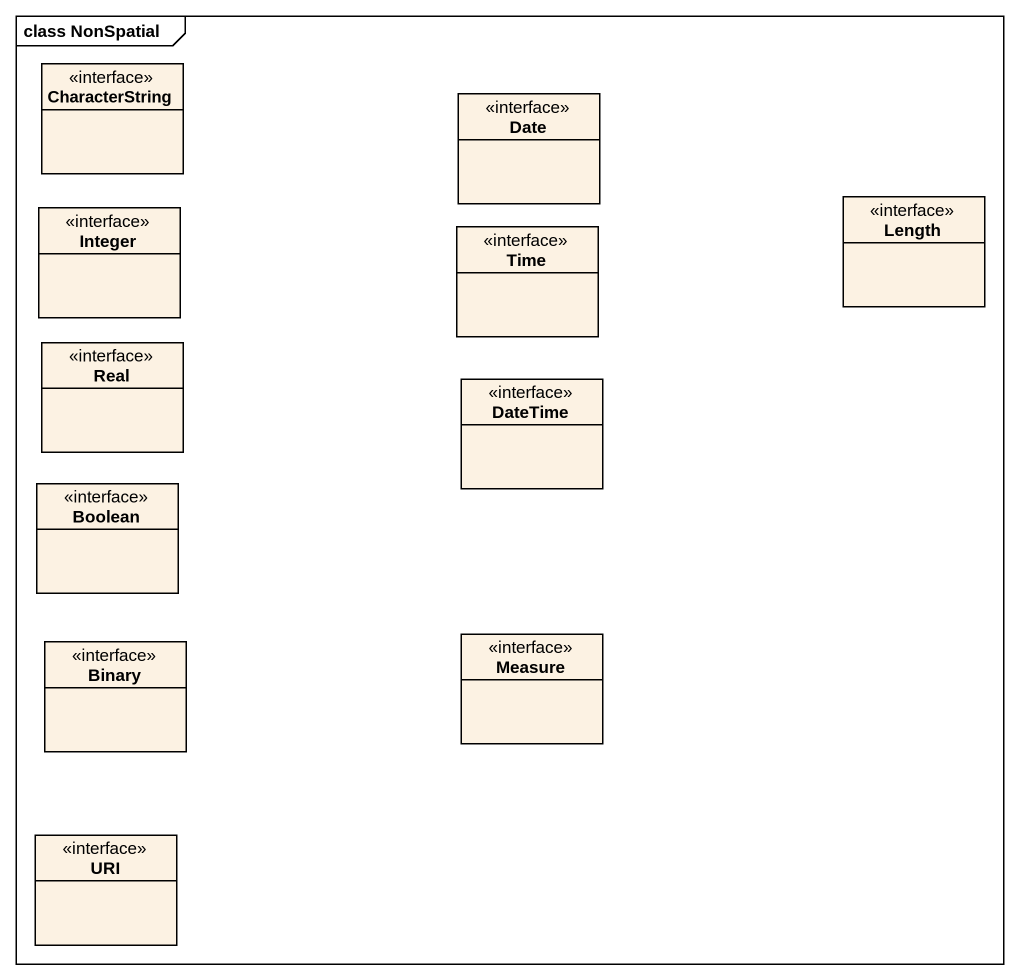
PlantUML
@startuml
mainframe class NonSpatial
hide circle
hide empty members
class CharacterString <<interface>>
class Date <<interface>>
class Integer <<interface>>
class Time <<interface>>
class Length <<interface>>
class Real <<interface>>
class DateTime <<interface>>
class Boolean <<interface>>
class Binary <<interface>>
class Measure <<interface>>
class URI <<interface>>
@enduml
